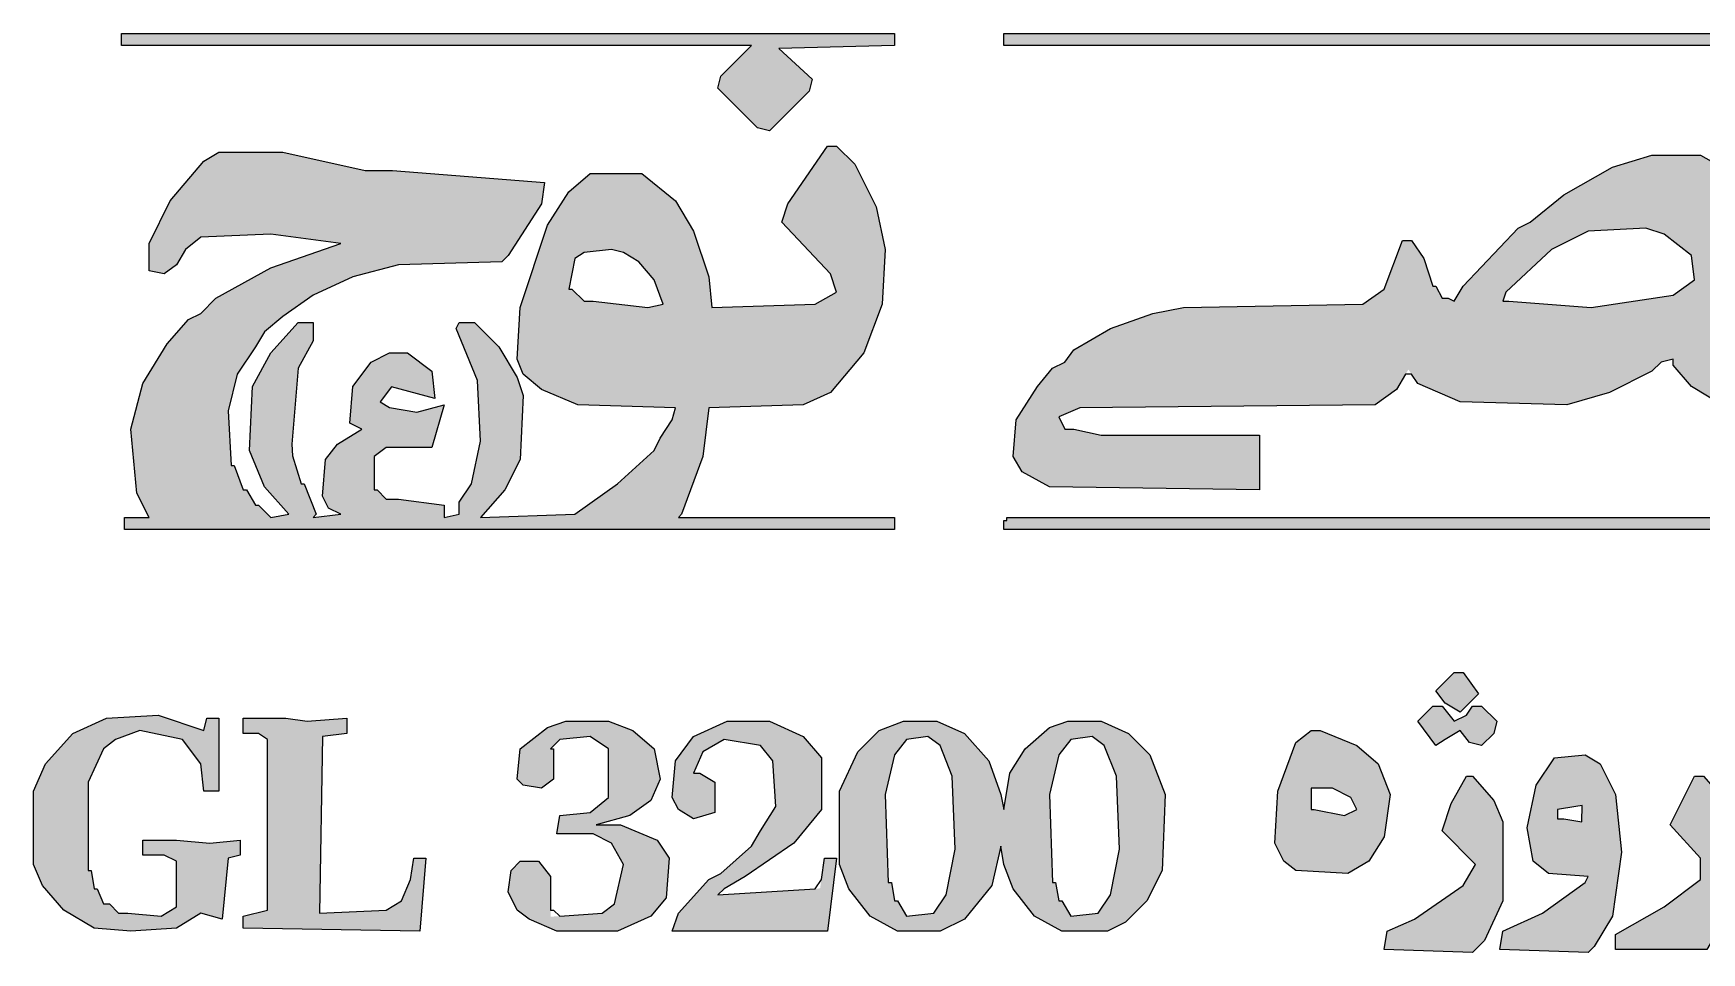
# Model space of a CAD drawing. Header units: inches. Extents: x 212980 to 238967, y -33384 to 2238.
# Drawn here: x 232254.6 to 232409, y -19339.8 to -19254.7 of the extents above; entities that cross this region are included whole.
import ezdxf

# ---------------------------------------------------------------- set-up
doc = ezdxf.new("R2010")
doc.units = ezdxf.units.IN
doc.header["$LTSCALE"] = 15
doc.header["$MEASUREMENT"] = 0
doc.layers.add('R2V', color=7, linetype='Continuous')

# ---------------------------------------------------------------- blocks, each defined once
blk = doc.blocks.new('logo NGL-3200')
at = {"linetype": 'Continuous'}
h = blk.add_hatch(color=253, dxfattribs=at)
h.dxf.hatch_style = 1
h.paths.add_polyline_path([(-1.011628, -5.497093), (-1.017442, -5.520349), (-0.941861, -5.59593), (-0.918605, -5.601744), (-0.843023, -5.526163), (-0.83721, -5.502907), (-0.901163, -5.444767), (-0.680233, -5.438953), (-0.680233, -5.415698), (-2.156977, -5.415698), (-2.156977, -5.438953), (-0.953489, -5.438953)])
h = blk.add_hatch(color=253, dxfattribs=at)
h.dxf.hatch_style = 1
h.paths.add_polyline_path([(2.319767, -5.450581), (2.273256, -5.491279), (2.261628, -5.514535), (2.337209, -5.590116), (2.372093, -5.590116), (2.436046, -5.526163), (2.44186, -5.497093), (2.389535, -5.444767), (2.674418, -5.438953), (2.610465, -5.508721), (2.639535, -5.549419), (2.665096, -5.571734), (2.67214, -5.578488), (2.703488, -5.59593), (2.75, -5.543605), (2.77907, -5.526163), (2.837209, -5.590116), (2.848837, -5.593023), (2.860465, -5.584302), (2.936046, -5.514535), (2.872093, -5.444767), (2.988372, -5.438953), (2.988372, -5.415698), (-0.47093, -5.415698), (-0.47093, -5.438953), (2.319767, -5.438953)])
h.paths.add_polyline_path([(2.72093, -5.444767), (2.825581, -5.438953), (2.773256, -5.497093)], flags=16)
h = blk.add_hatch(color=253, dxfattribs=at)
h.dxf.hatch_style = 1
h.paths.add_polyline_path([(2.418604, -5.665698), (2.174418, -5.59593), (2.122093, -5.59593), (2.069767, -5.619186), (2.023256, -5.665698), (1.965116, -5.758721), (1.959302, -5.81686), (1.976744, -5.828488), (2.017442, -5.805233), (2.034883, -5.776163), (2.075581, -5.758721), (2.174418, -5.770349), (2.372093, -5.822674), (2.360465, -5.834302), (2.197674, -5.90407), (2.075581, -5.93314), (1.825581, -5.938953), (1.796511, -5.921512), (1.790697, -5.921512), (1.831395, -5.840116), (1.831395, -5.729651), (1.802325, -5.68314), (1.744186, -5.648256), (1.651163, -5.648256), (1.563953, -5.677326), (1.465116, -5.735465), (1.418604, -5.776163), (1.389535, -5.793605), (1.284883, -5.90407), (1.273256, -5.927326), (1.261628, -5.921512), (1.25, -5.921512), (1.244186, -5.90407), (1.238372, -5.90407), (1.197674, -5.81686), (1.168604, -5.81686), (1.145349, -5.898256), (1.104651, -5.93314), (0.91279, -5.939991), (0.91279, -5.909884), (0.947674, -5.834302), (0.953488, -5.752907), (0.936046, -5.706395), (0.930232, -5.706395), (0.918604, -5.68314), (0.901163, -5.671512), (0.860465, -5.648256), (0.767442, -5.648256), (0.69186, -5.671512), (0.598837, -5.723837), (0.534883, -5.776163), (0.511628, -5.787791), (0.406977, -5.898256), (0.389535, -5.927326), (0.377907, -5.921512), (0.366279, -5.921512), (0.354651, -5.898256), (0.348837, -5.898256), (0.331395, -5.84593), (0.308139, -5.811047), (0.290697, -5.811047), (0.255814, -5.90407), (0.215116, -5.93314), (-0.127907, -5.938953), (-0.186047, -5.950581), (-0.267442, -5.979651), (-0.33721, -6.020349), (-0.354651, -6.043605), (-0.377907, -6.055233), (-0.406977, -6.090116), (-0.447675, -6.15407), (-0.453489, -6.223837), (-0.436047, -6.252907), (-0.383721, -6.281977), (0.017442, -6.287791), (0.017442, -6.18314), (-0.284884, -6.18314), (-0.33721, -6.171512), (-0.354651, -6.171512), (-0.366279, -6.148256), (-0.325582, -6.130814), (0.238372, -6.125), (0.27907, -6.09593), (0.302019, -6.05768), (0.319767, -6.084302), (0.401163, -6.119186), (0.604651, -6.125), (0.686046, -6.101744), (0.767442, -6.061047), (0.784883, -6.043605), (0.808139, -6.037791), (0.808139, -6.049419), (0.843023, -6.090116), (0.901163, -6.125), (1.122093, -6.125), (1.168604, -6.09593), (1.186046, -6.06686), (1.203488, -6.084302), (1.284883, -6.119186), (1.488372, -6.125), (1.587209, -6.09593), (1.681685, -6.037791), (1.684323, -6.040806), (1.69186, -6.037791), (1.69186, -6.049419), (1.732558, -6.09593), (1.790697, -6.125), (2.081395, -6.125), (2.151163, -6.107558), (2.232558, -6.06686), (2.261628, -6.055233), (2.354651, -5.991279), (2.447674, -5.909884), (2.453488, -5.985465), (2.465116, -6.037791), (2.482558, -6.06686), (2.523256, -6.101744), (2.581395, -6.125), (2.767442, -6.130814), (2.854651, -6.113372), (2.889535, -6.090116), (2.936046, -6.031977), (2.97093, -5.938953), (2.976744, -5.81686), (2.965116, -5.758721), (2.94186, -5.700581), (2.889535, -5.630814), (2.866279, -5.630814), (2.790697, -5.741279), (2.77907, -5.776163), (2.872093, -5.875), (2.883721, -5.909884), (2.843023, -5.93314), (2.627907, -5.938953), (2.575581, -5.927326), (2.534884, -5.927326), (2.517442, -5.892442), (2.511628, -5.892442), (2.523256, -5.863372), (2.639535, -5.863372), (2.709302, -5.747093), (2.715116, -5.712209), (2.622093, -5.694767), (2.581395, -5.694767), (2.453488, -5.665698)])
h.paths.add_polyline_path([(1.69186, -5.84593), (1.698542, -5.892702), (1.633721, -5.921512), (1.494186, -5.938953), (1.343023, -5.927326), (1.325581, -5.927326), (1.331395, -5.921512), (1.348837, -5.892442), (1.424418, -5.828488), (1.488372, -5.793605), (1.604651, -5.787791), (1.668604, -5.81686)], flags=16)
h.paths.add_polyline_path([(0.848837, -5.886628), (0.808139, -5.915698), (0.651163, -5.938953), (0.494186, -5.927326), (0.482558, -5.927326), (0.488372, -5.909884), (0.575581, -5.828488), (0.645349, -5.793605), (0.755814, -5.787791), (0.790697, -5.799419), (0.843023, -5.840116)], flags=16)
h = blk.add_hatch(color=253, dxfattribs=at)
h.dxf.hatch_style = 1
h.paths.add_polyline_path([(-1.02907, -5.938953), (-1.034884, -5.880814), (-1.063954, -5.793605), (-1.098837, -5.735465), (-1.162791, -5.68314), (-1.261628, -5.68314), (-1.302326, -5.718023), (-1.343023, -5.781977), (-1.395349, -5.938953), (-1.401163, -6.037791), (-1.389535, -6.06686), (-1.354651, -6.09593), (-1.284884, -6.125), (-1.098837, -6.130814), (-1.104651, -6.15407), (-1.127907, -6.188953), (-1.139535, -6.212209), (-1.209303, -6.276163), (-1.290698, -6.334302), (-1.47093, -6.340116), (-1.424419, -6.287791), (-1.395349, -6.229651), (-1.389535, -6.107558), (-1.401163, -6.072674), (-1.436047, -6.014535), (-1.482558, -5.968023), (-1.511628, -5.968023), (-1.517442, -5.979651), (-1.476744, -6.078488), (-1.47093, -6.194767), (-1.488372, -6.276163), (-1.511628, -6.311047), (-1.511628, -6.334302), (-1.540698, -6.340116), (-1.540698, -6.31686), (-1.627907, -6.305233), (-1.651163, -6.305233), (-1.668605, -6.287791), (-1.674419, -6.287791), (-1.674419, -6.223837), (-1.651163, -6.206395), (-1.563954, -6.206395), (-1.540698, -6.125), (-1.59311, -6.139313), (-1.645349, -6.130278), (-1.662791, -6.119186), (-1.641364, -6.090672), (-1.55814, -6.113372), (-1.563954, -6.061047), (-1.610465, -6.026163), (-1.645349, -6.026163), (-1.680233, -6.043605), (-1.715117, -6.090116), (-1.72093, -6.159884), (-1.697675, -6.171512), (-1.744186, -6.200581), (-1.767442, -6.229651), (-1.773256, -6.299419), (-1.761628, -6.322674), (-1.738372, -6.334302), (-1.790698, -6.340116), (-1.784884, -6.334302), (-1.80814, -6.276163), (-1.813954, -6.276163), (-1.830661, -6.222794), (-1.831396, -6.200581), (-1.819768, -6.055233), (-1.790698, -6.002907), (-1.790698, -5.968023), (-1.819768, -5.968023), (-1.872093, -6.026163), (-1.906977, -6.090116), (-1.912791, -6.212209), (-1.883721, -6.281977), (-1.83721, -6.334302), (-1.872093, -6.340116), (-1.895349, -6.31686), (-1.901163, -6.31686), (-1.918605, -6.287791), (-1.924419, -6.287791), (-1.941861, -6.241279), (-1.947675, -6.241279), (-1.953489, -6.136628), (-1.936047, -6.06686), (-1.901163, -6.014535), (-1.883721, -5.985465), (-1.848837, -5.956395), (-1.790698, -5.915698), (-1.715117, -5.880814), (-1.627907, -5.857558), (-1.430233, -5.851744), (-1.418605, -5.840116), (-1.354651, -5.741279), (-1.348837, -5.700581), (-1.639535, -5.677326), (-1.691861, -5.677326), (-1.848837, -5.642442), (-1.97093, -5.642442), (-2, -5.659884), (-2.063954, -5.735465), (-2.104651, -5.81686), (-2.104651, -5.869186), (-2.075582, -5.875), (-2.052326, -5.857558), (-2.034884, -5.828488), (-2.005814, -5.805233), (-1.872093, -5.799419), (-1.738372, -5.81686), (-1.872093, -5.863372), (-1.976744, -5.921512), (-2.005814, -5.950581), (-2.02907, -5.962209), (-2.069768, -6.008721), (-2.116279, -6.084302), (-2.139535, -6.171512), (-2.127907, -6.293605), (-2.104651, -6.340116), (-2.151163, -6.340116), (-2.151163, -6.363372), (-0.680233, -6.363372), (-0.680233, -6.340116), (-1.093023, -6.340116), (-1.08721, -6.334302), (-1.046512, -6.223837), (-1.034884, -6.130814), (-0.854651, -6.125), (-0.802326, -6.101744), (-0.738372, -6.026163), (-0.703489, -5.93314), (-0.697675, -5.828488), (-0.715117, -5.747093), (-0.755814, -5.665698), (-0.790698, -5.630814), (-0.80814, -5.630814), (-0.883721, -5.741279), (-0.895349, -5.776163), (-0.802326, -5.875), (-0.790698, -5.909884), (-0.831396, -5.93314)])
h.paths.add_polyline_path([(-1.122093, -5.93314), (-1.151163, -5.938953), (-1.255814, -5.927326), (-1.273256, -5.927326), (-1.296512, -5.90407), (-1.302326, -5.90407), (-1.290698, -5.84593), (-1.273256, -5.834302), (-1.22093, -5.828488), (-1.197675, -5.834302), (-1.168605, -5.851744), (-1.139535, -5.886628)], flags=16)
h = blk.add_hatch(color=253, dxfattribs=at)
h.dxf.hatch_style = 1
h.paths.add_polyline_path([(-0.465117, -6.340116), (-0.465117, -6.34593), (-0.47093, -6.34593), (-0.47093, -6.363372), (2.988372, -6.363372), (2.988372, -6.340116)])
h = blk.add_hatch(color=253, dxfattribs=at)
h.dxf.hatch_style = 1
h.paths.add_polyline_path([(0.389535, -6.636628), (0.354651, -6.671512), (0.372093, -6.694767), (0.401163, -6.712209), (0.436046, -6.677326), (0.406977, -6.636628)])
h = blk.add_hatch(color=253, dxfattribs=at)
h.dxf.hatch_style = 1
h.paths.add_polyline_path([(-2.325582, -6.863372), (-2.325582, -7.002907), (-2.30814, -7.043605), (-2.267442, -7.090116), (-2.209303, -7.125), (-2.139535, -7.130814), (-2.052326, -7.125), (-2.005814, -7.09593), (-1.965117, -7.107558), (-1.953489, -6.991279), (-1.930233, -6.985465), (-1.930233, -6.956395), (-1.988372, -6.962209), (-2.052326, -6.956395), (-2.116279, -6.956395), (-2.116279, -6.985465), (-2.075582, -6.985465), (-2.052326, -6.997093), (-2.052326, -7.084302), (-2.081396, -7.101744), (-2.145349, -7.09593), (-2.162791, -7.09593), (-2.180233, -7.078488), (-2.191861, -7.078488), (-2.203489, -7.049419), (-2.209303, -7.049419), (-2.215117, -7.014535), (-2.22093, -7.014535), (-2.22093, -6.84593), (-2.191861, -6.781977), (-2.168605, -6.764535), (-2.122093, -6.747093), (-2.040698, -6.764535), (-2.005814, -6.811047), (-2, -6.863372), (-1.97093, -6.863372), (-1.97093, -6.723837), (-1.994186, -6.723837), (-2, -6.747093), (-2.08721, -6.718023), (-2.186047, -6.723837), (-2.25, -6.752907), (-2.302326, -6.811047)])
h = blk.add_hatch(color=253, dxfattribs=at)
h.dxf.hatch_style = 1
h.paths.add_polyline_path([(-1.877907, -7.090116), (-1.924419, -7.101744), (-1.924419, -7.125), (-1.58721, -7.130814), (-1.575582, -6.991279), (-1.598837, -6.991279), (-1.604651, -7.031977), (-1.622093, -7.072674), (-1.651163, -7.090116), (-1.77907, -7.09593), (-1.773256, -6.758721), (-1.726744, -6.752907), (-1.726744, -6.723837), (-1.802326, -6.729651), (-1.843023, -6.723837), (-1.924419, -6.723837), (-1.924419, -6.752907), (-1.895349, -6.752907), (-1.877907, -6.764535)])
h = blk.add_hatch(color=253, dxfattribs=at)
h.dxf.hatch_style = 1
h.paths.add_polyline_path([(0.366279, -6.700581), (0.348837, -6.700581), (0.319767, -6.729651), (0.354651, -6.776163), (0.372093, -6.764535), (0.401163, -6.747093), (0.418604, -6.770349), (0.44186, -6.776163), (0.465116, -6.752907), (0.47093, -6.729651), (0.44186, -6.700581), (0.424418, -6.700581), (0.41279, -6.718023), (0.389535, -6.729651)])
h = blk.add_hatch(color=253, dxfattribs=at)
h.dxf.hatch_style = 1
h.paths.add_polyline_path([(0.44186, -6.700581), (0.424418, -6.700581), (0.397059, -6.74162), (0.418604, -6.770349), (0.44186, -6.776163), (0.465116, -6.752907), (0.47093, -6.729651)])
h = blk.add_hatch(color=253, dxfattribs=at)
h.dxf.hatch_style = 1
h.paths.add_polyline_path([(-1.133721, -6.956395), (-1.203489, -6.927326), (-1.25, -6.927326), (-1.186047, -6.909884), (-1.145349, -6.880814), (-1.127907, -6.840116), (-1.139535, -6.781977), (-1.180233, -6.747093), (-1.226744, -6.729651), (-1.30814, -6.729651), (-1.343023, -6.741279), (-1.395349, -6.781977), (-1.401163, -6.840116), (-1.389535, -6.851744), (-1.354651, -6.857558), (-1.331396, -6.840116), (-1.331396, -6.781977), (-1.33721, -6.781977), (-1.319768, -6.764535), (-1.261628, -6.758721), (-1.226744, -6.781977), (-1.226744, -6.875), (-1.261628, -6.90407), (-1.319768, -6.909884), (-1.325582, -6.944767), (-1.255814, -6.944767), (-1.22093, -6.962209), (-1.197675, -7.002907), (-1.215117, -7.078488), (-1.238372, -7.09593), (-1.33721, -7.10299), (-1.33721, -7.026163), (-1.360465, -6.997093), (-1.395349, -6.997093), (-1.412791, -7.014535), (-1.418605, -7.055233), (-1.401163, -7.090116), (-1.377907, -7.107558), (-1.325582, -7.130814), (-1.209303, -7.130814), (-1.145349, -7.101744), (-1.116279, -7.06686), (-1.110465, -6.991279)])
h = blk.add_hatch(color=253, dxfattribs=at)
h.dxf.hatch_style = 1
h.paths.add_polyline_path([(-1.017442, -7.061047), (-1.005814, -7.049419), (-0.965117, -7.026163), (-0.872093, -6.962209), (-0.819768, -6.898256), (-0.819768, -6.799419), (-0.854651, -6.758721), (-0.918605, -6.729651), (-1, -6.729651), (-1.063954, -6.758721), (-1.098837, -6.805233), (-1.104651, -6.875), (-1.093023, -6.898256), (-1.063954, -6.915698), (-1.023256, -6.90407), (-1.023256, -6.84593), (-1.052326, -6.828488), (-1.063954, -6.828488), (-1.046512, -6.787791), (-1.005814, -6.764535), (-0.936047, -6.776163), (-0.912791, -6.805233), (-0.906977, -6.892442), (-0.936047, -6.938953), (-0.953489, -6.968023), (-1.011628, -7.020349), (-1.034884, -7.031977), (-1.093023, -7.09593), (-1.104651, -7.130814), (-0.80814, -7.130814), (-0.790698, -6.991279), (-0.813954, -6.991279), (-0.822177, -7.048843)])
h = blk.add_hatch(color=253, dxfattribs=at)
h.dxf.hatch_style = 1
h.paths.add_polyline_path([(-0.476744, -6.869186), (-0.5, -6.805233), (-0.546512, -6.752907), (-0.598837, -6.729651), (-0.662791, -6.729651), (-0.709303, -6.747093), (-0.75, -6.787791), (-0.784884, -6.863372), (-0.784884, -7.002907), (-0.767442, -7.049419), (-0.726744, -7.101744), (-0.674419, -7.130814), (-0.593023, -7.130814), (-0.546512, -7.107558), (-0.494186, -7.043605), (-0.476744, -6.968023), (-0.47093, -7.002907), (-0.453489, -7.049419), (-0.412791, -7.101744), (-0.360465, -7.130814), (-0.273256, -7.130814), (-0.238372, -7.113372), (-0.197675, -7.072674), (-0.168605, -7.014535), (-0.162791, -6.869186), (-0.191861, -6.793605), (-0.232558, -6.752907), (-0.284884, -6.729651), (-0.348837, -6.729651), (-0.383721, -6.741279), (-0.430233, -6.781977), (-0.459303, -6.828488), (-0.47093, -6.898256)])
h.paths.add_polyline_path([(-0.563954, -6.973837), (-0.581396, -7.061047), (-0.604651, -7.09593), (-0.656977, -7.101744), (-0.674419, -7.072674), (-0.680233, -7.072674), (-0.686047, -7.037791), (-0.691861, -7.037791), (-0.697675, -6.869186), (-0.680233, -6.793605), (-0.656977, -6.764535), (-0.616279, -6.758721), (-0.593023, -6.776163), (-0.569768, -6.834302)], flags=16)
h.paths.add_polyline_path([(-0.383721, -6.869186), (-0.366279, -6.793605), (-0.343023, -6.764535), (-0.302326, -6.758721), (-0.27907, -6.776163), (-0.255814, -6.834302), (-0.25, -6.973837), (-0.267442, -7.061047), (-0.290698, -7.09593), (-0.343023, -7.101744), (-0.360465, -7.072674), (-0.366279, -7.072674), (-0.372093, -7.037791), (-0.377907, -7.037791)], flags=16)
h = blk.add_hatch(color=253, dxfattribs=at)
h.dxf.hatch_style = 1
h.paths.add_polyline_path([(0.046511, -6.962209), (0.063953, -6.997093), (0.087209, -7.014535), (0.186046, -7.020349), (0.226744, -6.997093), (0.255814, -6.950581), (0.267442, -6.869186), (0.244186, -6.811047), (0.203488, -6.776163), (0.133721, -6.747093), (0.116279, -6.747093), (0.087209, -6.770349), (0.052325, -6.863372)])
h.paths.add_polyline_path([(0.116279, -6.898256), (0.116279, -6.857558), (0.156977, -6.857558), (0.19186, -6.875), (0.203488, -6.898256), (0.180232, -6.909884), (0.122093, -6.898256)], flags=16)
h = blk.add_hatch(color=253, dxfattribs=at)
h.dxf.hatch_style = 1
h.paths.add_polyline_path([(0.918604, -6.880814), (0.906977, -6.880814), (0.866279, -6.834302), (0.848837, -6.834302), (0.802325, -6.927326), (0.860465, -6.991279), (0.860465, -7.031977), (0.790697, -7.084302), (0.697674, -7.136628), (0.697674, -7.165698), (0.872093, -7.165698), (0.91279, -7.09593), (0.924418, -7.020349), (1.011628, -7.020349), (1.052325, -6.997093), (1.075581, -6.956395), (1.075581, -6.793605), (1.034883, -6.729651), (1.023256, -6.729651), (0.965116, -6.81686), (1.011628, -6.863372), (1.028969, -6.880402), (1.005814, -6.892442)])
h = blk.add_hatch(color=253, dxfattribs=at)
h.dxf.hatch_style = 1
h.paths.add_polyline_path([(0.645349, -7.171512), (0.656977, -7.159884), (0.69186, -7.101744), (0.709302, -6.979651), (0.697674, -6.869186), (0.668604, -6.811047), (0.639535, -6.793605), (0.581395, -6.799419), (0.546511, -6.851744), (0.52907, -6.93314), (0.540697, -6.997093), (0.569767, -7.020349), (0.645349, -7.026163), (0.639535, -7.037791), (0.558139, -7.09593), (0.482558, -7.130814), (0.476744, -7.165698)])
h.paths.add_polyline_path([(0.633721, -6.921512), (0.598837, -6.915698), (0.587209, -6.915698), (0.587209, -6.898256), (0.622093, -6.892442), (0.634353, -6.8902)], flags=16)
h = blk.add_hatch(color=253, dxfattribs=at)
h.dxf.hatch_style = 1
h.paths.add_polyline_path([(0.424418, -6.834302), (0.41279, -6.834302), (0.383721, -6.886628), (0.366279, -6.938953), (0.430232, -7.002907), (0.406977, -7.043605), (0.313953, -7.107558), (0.261628, -7.130814), (0.255814, -7.165698), (0.424418, -7.171512), (0.447674, -7.148256), (0.482558, -7.072674), (0.482558, -6.921512), (0.465116, -6.880814)])
at = {"layer": 'R2V', "color": 253}
for points in [[(-0.680233, -5.415698, 0), (-0.680233, -5.438953, 0), (-0.901163, -5.444767, 0), (-0.83721, -5.502907, 0), (-0.843023, -5.526163, 0), (-0.918605, -5.601744, 0), (-0.941861, -5.59593, 0), (-1.017442, -5.520349, 0), (-1.011628, -5.497093, 0), (-0.953489, -5.438953, 0), (-2.156977, -5.438953, 0), (-2.156977, -5.415698, 0), (-0.680233, -5.415698, 0)], [(2.319767, -5.438953, 0), (-0.47093, -5.438953, 0), (-0.47093, -5.415698, 0), (2.988372, -5.415698, 0)], [(0.901163, -6.125, 0), (0.843023, -6.090116, 0), (0.808139, -6.049419, 0), (0.808139, -6.037791, 0), (0.784883, -6.043605, 0), (0.767442, -6.061047, 0), (0.686046, -6.101744, 0), (0.604651, -6.125, 0), (0.401163, -6.119186, 0), (0.319767, -6.084302, 0), (0.308139, -6.06686, 0), (0.296511, -6.06686, 0), (0.27907, -6.09593, 0), (0.238372, -6.125, 0), (-0.325582, -6.130814, 0), (-0.366279, -6.148256, 0), (-0.354651, -6.171512, 0), (-0.33721, -6.171512, 0), (-0.284884, -6.18314, 0), (0.017442, -6.18314, 0), (0.017442, -6.287791, 0), (-0.383721, -6.281977, 0), (-0.436047, -6.252907, 0), (-0.453489, -6.223837, 0), (-0.447675, -6.15407, 0), (-0.406977, -6.090116, 0), (-0.377907, -6.055233, 0), (-0.354651, -6.043605, 0), (-0.33721, -6.020349, 0), (-0.267442, -5.979651, 0), (-0.186047, -5.950581, 0), (-0.127907, -5.938953, 0), (0.215116, -5.93314, 0), (0.255814, -5.90407, 0), (0.290697, -5.811047, 0), (0.308139, -5.811047, 0), (0.331395, -5.84593, 0), (0.348837, -5.898256, 0), (0.354651, -5.898256, 0), (0.366279, -5.921512, 0), (0.377907, -5.921512, 0), (0.389535, -5.927326, 0), (0.406977, -5.898256, 0), (0.511628, -5.787791, 0), (0.534883, -5.776163, 0), (0.598837, -5.723837, 0), (0.69186, -5.671512, 0), (0.767442, -5.648256, 0), (0.860465, -5.648256, 0), (0.901163, -5.671512, 0)], [(-0.790698, -5.630814, 0), (-0.755814, -5.665698, 0), (-0.715117, -5.747093, 0), (-0.697675, -5.828488, 0), (-0.703489, -5.93314, 0), (-0.738372, -6.026163, 0), (-0.802326, -6.101744, 0), (-0.854651, -6.125, 0), (-1.034884, -6.130814, 0), (-1.046512, -6.223837, 0), (-1.08721, -6.334302, 0), (-1.093023, -6.340116, 0), (-0.680233, -6.340116, 0), (-0.680233, -6.363372, 0), (-2.151163, -6.363372, 0), (-2.151163, -6.340116, 0), (-2.104651, -6.340116, 0), (-2.127907, -6.293605, 0), (-2.139535, -6.171512, 0), (-2.116279, -6.084302, 0), (-2.069768, -6.008721, 0), (-2.02907, -5.962209, 0), (-2.005814, -5.950581, 0), (-1.976744, -5.921512, 0), (-1.872093, -5.863372, 0), (-1.738372, -5.81686, 0), (-1.872093, -5.799419, 0), (-2.005814, -5.805233, 0), (-2.034884, -5.828488, 0), (-2.052326, -5.857558, 0), (-2.075582, -5.875, 0), (-2.104651, -5.869186, 0), (-2.104651, -5.81686, 0), (-2.063954, -5.735465, 0), (-2, -5.659884, 0), (-1.97093, -5.642442, 0), (-1.848837, -5.642442, 0), (-1.691861, -5.677326, 0), (-1.639535, -5.677326, 0), (-1.348837, -5.700581, 0), (-1.354651, -5.741279, 0), (-1.418605, -5.840116, 0), (-1.430233, -5.851744, 0), (-1.627907, -5.857558, 0), (-1.715117, -5.880814, 0), (-1.790698, -5.915698, 0), (-1.848837, -5.956395, 0), (-1.883721, -5.985465, 0), (-1.901163, -6.014535, 0), (-1.936047, -6.06686, 0), (-1.953489, -6.136628, 0), (-1.947675, -6.241279, 0), (-1.941861, -6.241279, 0), (-1.924419, -6.287791, 0), (-1.918605, -6.287791, 0), (-1.901163, -6.31686, 0), (-1.895349, -6.31686, 0), (-1.872093, -6.340116, 0), (-1.83721, -6.334302, 0), (-1.883721, -6.281977, 0), (-1.912791, -6.212209, 0), (-1.906977, -6.090116, 0), (-1.872093, -6.026163, 0), (-1.819768, -5.968023, 0), (-1.790698, -5.968023, 0), (-1.790698, -6.002907, 0), (-1.819768, -6.055233, 0), (-1.831396, -6.200581, 0), (-1.830661, -6.222794, 0), (-1.813954, -6.276163, 0), (-1.80814, -6.276163, 0), (-1.784884, -6.334302, 0), (-1.790698, -6.340116, 0), (-1.738372, -6.334302, 0), (-1.761628, -6.322674, 0), (-1.773256, -6.299419, 0), (-1.767442, -6.229651, 0), (-1.744186, -6.200581, 0), (-1.697675, -6.171512, 0), (-1.72093, -6.159884, 0), (-1.715117, -6.090116, 0), (-1.680233, -6.043605, 0), (-1.645349, -6.026163, 0), (-1.610465, -6.026163, 0), (-1.563954, -6.061047, 0), (-1.55814, -6.113372, 0), (-1.641364, -6.090672, 0), (-1.662791, -6.119186, 0), (-1.645349, -6.130278, 0), (-1.59311, -6.139313, 0), (-1.540698, -6.125, 0), (-1.563954, -6.206395, 0), (-1.651163, -6.206395, 0), (-1.674419, -6.223837, 0), (-1.674419, -6.287791, 0), (-1.668605, -6.287791, 0), (-1.651163, -6.305233, 0), (-1.627907, -6.305233, 0), (-1.540698, -6.31686, 0), (-1.540698, -6.340116, 0), (-1.511628, -6.334302, 0), (-1.511628, -6.311047, 0), (-1.488372, -6.276163, 0), (-1.47093, -6.194767, 0), (-1.476744, -6.078488, 0), (-1.517442, -5.979651, 0), (-1.511628, -5.968023, 0), (-1.482558, -5.968023, 0), (-1.436047, -6.014535, 0), (-1.401163, -6.072674, 0), (-1.389535, -6.107558, 0), (-1.395349, -6.229651, 0), (-1.424419, -6.287791, 0), (-1.47093, -6.340116, 0), (-1.290698, -6.334302, 0), (-1.209303, -6.276163, 0), (-1.139535, -6.212209, 0), (-1.127907, -6.188953, 0), (-1.104651, -6.15407, 0), (-1.098837, -6.130814, 0), (-1.284884, -6.125, 0), (-1.354651, -6.09593, 0), (-1.389535, -6.06686, 0), (-1.401163, -6.037791, 0), (-1.395349, -5.938953, 0), (-1.343023, -5.781977, 0), (-1.302326, -5.718023, 0), (-1.261628, -5.68314, 0), (-1.162791, -5.68314, 0), (-1.098837, -5.735465, 0), (-1.063954, -5.793605, 0), (-1.034884, -5.880814, 0), (-1.02907, -5.938953, 0), (-0.831396, -5.93314, 0), (-0.790698, -5.909884, 0), (-0.802326, -5.875, 0), (-0.895349, -5.776163, 0), (-0.883721, -5.741279, 0), (-0.80814, -5.630814, 0), (-0.790698, -5.630814, 0)], [(0.755814, -5.787791, 0), (0.645349, -5.793605, 0), (0.575581, -5.828488, 0), (0.488372, -5.909884, 0), (0.482558, -5.927326, 0), (0.494186, -5.927326, 0), (0.651163, -5.938953, 0), (0.808139, -5.915698, 0), (0.848837, -5.886628, 0), (0.843023, -5.840116, 0), (0.790697, -5.799419, 0), (0.755814, -5.787791, 0)], [(-1.22093, -5.828488, 0), (-1.273256, -5.834302, 0), (-1.290698, -5.84593, 0), (-1.302326, -5.90407, 0), (-1.296512, -5.90407, 0), (-1.273256, -5.927326, 0), (-1.255814, -5.927326, 0), (-1.151163, -5.938953, 0), (-1.122093, -5.93314, 0), (-1.139535, -5.886628, 0), (-1.168605, -5.851744, 0), (-1.197675, -5.834302, 0), (-1.22093, -5.828488, 0)], [(2.988372, -6.340116, 0), (2.988372, -6.363372, 0), (-0.47093, -6.363372, 0), (-0.47093, -6.34593, 0), (-0.465117, -6.34593, 0), (-0.465117, -6.340116, 0), (2.988372, -6.340116, 0)], [(0.406977, -6.636628, 0), (0.436046, -6.677326, 0), (0.401163, -6.712209, 0), (0.372093, -6.694767, 0), (0.354651, -6.671512, 0), (0.389535, -6.636628, 0), (0.406977, -6.636628, 0)], [(-2.08721, -6.718023, 0), (-2, -6.747093, 0), (-1.994186, -6.723837, 0), (-1.97093, -6.723837, 0), (-1.97093, -6.863372, 0), (-2, -6.863372, 0), (-2.005814, -6.811047, 0), (-2.040698, -6.764535, 0), (-2.122093, -6.747093, 0), (-2.168605, -6.764535, 0), (-2.191861, -6.781977, 0), (-2.22093, -6.84593, 0), (-2.22093, -7.014535, 0), (-2.215117, -7.014535, 0), (-2.209303, -7.049419, 0), (-2.203489, -7.049419, 0), (-2.191861, -7.078488, 0), (-2.180233, -7.078488, 0), (-2.162791, -7.09593, 0), (-2.145349, -7.09593, 0), (-2.081396, -7.101744, 0), (-2.052326, -7.084302, 0), (-2.052326, -6.997093, 0), (-2.075582, -6.985465, 0), (-2.116279, -6.985465, 0), (-2.116279, -6.956395, 0), (-2.052326, -6.956395, 0), (-1.988372, -6.962209, 0), (-1.930233, -6.956395, 0), (-1.930233, -6.985465, 0), (-1.953489, -6.991279, 0), (-1.965117, -7.107558, 0), (-2.005814, -7.09593, 0), (-2.052326, -7.125, 0), (-2.139535, -7.130814, 0), (-2.209303, -7.125, 0), (-2.267442, -7.090116, 0), (-2.30814, -7.043605, 0), (-2.325582, -7.002907, 0), (-2.325582, -6.863372, 0), (-2.302326, -6.811047, 0), (-2.25, -6.752907, 0), (-2.186047, -6.723837, 0), (-2.08721, -6.718023, 0)], [(-1.726744, -6.723837, 0), (-1.726744, -6.752907, 0), (-1.773256, -6.758721, 0), (-1.77907, -7.09593, 0), (-1.651163, -7.090116, 0), (-1.622093, -7.072674, 0), (-1.604651, -7.031977, 0), (-1.598837, -6.991279, 0), (-1.575582, -6.991279, 0), (-1.58721, -7.130814, 0), (-1.924419, -7.125, 0), (-1.924419, -7.101744, 0), (-1.877907, -7.090116, 0), (-1.877907, -6.764535, 0), (-1.895349, -6.752907, 0), (-1.924419, -6.752907, 0), (-1.924419, -6.723837, 0), (-1.843023, -6.723837, 0), (-1.802326, -6.729651, 0), (-1.726744, -6.723837, 0)], [(0.44186, -6.700581, 0), (0.47093, -6.729651, 0), (0.465116, -6.752907, 0), (0.44186, -6.776163, 0), (0.418604, -6.770349, 0), (0.401163, -6.747093, 0), (0.372093, -6.764535, 0), (0.354651, -6.776163, 0), (0.319767, -6.729651, 0), (0.348837, -6.700581, 0), (0.366279, -6.700581, 0), (0.389535, -6.729651, 0), (0.41279, -6.718023, 0), (0.424418, -6.700581, 0), (0.44186, -6.700581, 0)], [(-1.226744, -6.729651, 0), (-1.180233, -6.747093, 0), (-1.139535, -6.781977, 0), (-1.127907, -6.840116, 0), (-1.145349, -6.880814, 0), (-1.186047, -6.909884, 0), (-1.25, -6.927326, 0), (-1.203489, -6.927326, 0), (-1.133721, -6.956395, 0), (-1.110465, -6.991279, 0), (-1.116279, -7.06686, 0), (-1.145349, -7.101744, 0), (-1.209303, -7.130814, 0), (-1.325582, -7.130814, 0), (-1.377907, -7.107558, 0), (-1.401163, -7.090116, 0), (-1.418605, -7.055233, 0), (-1.412791, -7.014535, 0), (-1.395349, -6.997093, 0), (-1.360465, -6.997093, 0), (-1.33721, -7.026163, 0), (-1.33721, -7.090116, 0), (-1.331396, -7.090116, 0), (-1.319768, -7.101744, 0), (-1.238372, -7.09593, 0), (-1.215117, -7.078488, 0), (-1.197675, -7.002907, 0), (-1.22093, -6.962209, 0), (-1.255814, -6.944767, 0), (-1.325582, -6.944767, 0), (-1.319768, -6.909884, 0), (-1.261628, -6.90407, 0), (-1.226744, -6.875, 0), (-1.226744, -6.781977, 0), (-1.261628, -6.758721, 0), (-1.319768, -6.764535, 0), (-1.33721, -6.781977, 0), (-1.331396, -6.781977, 0), (-1.331396, -6.840116, 0), (-1.354651, -6.857558, 0), (-1.389535, -6.851744, 0), (-1.401163, -6.840116, 0), (-1.395349, -6.781977, 0), (-1.343023, -6.741279, 0), (-1.30814, -6.729651, 0), (-1.226744, -6.729651, 0)], [(-0.918605, -6.729651, 0), (-0.854651, -6.758721, 0), (-0.819768, -6.799419, 0), (-0.819768, -6.898256, 0), (-0.872093, -6.962209, 0), (-0.965117, -7.026163, 0), (-1.005814, -7.049419, 0), (-1.017442, -7.061047, 0), (-0.831396, -7.049419, 0), (-0.819768, -7.031977, 0), (-0.813954, -6.991279, 0), (-0.790698, -6.991279, 0), (-0.80814, -7.130814, 0), (-1.104651, -7.130814, 0), (-1.093023, -7.09593, 0), (-1.034884, -7.031977, 0), (-1.011628, -7.020349, 0), (-0.953489, -6.968023, 0), (-0.936047, -6.938953, 0), (-0.906977, -6.892442, 0), (-0.912791, -6.805233, 0), (-0.936047, -6.776163, 0), (-1.005814, -6.764535, 0), (-1.046512, -6.787791, 0), (-1.063954, -6.828488, 0), (-1.052326, -6.828488, 0), (-1.023256, -6.84593, 0), (-1.023256, -6.90407, 0), (-1.063954, -6.915698, 0), (-1.093023, -6.898256, 0), (-1.104651, -6.875, 0), (-1.098837, -6.805233, 0), (-1.063954, -6.758721, 0), (-1, -6.729651, 0), (-0.918605, -6.729651, 0)], [(-0.284884, -6.729651, 0), (-0.232558, -6.752907, 0), (-0.191861, -6.793605, 0), (-0.162791, -6.869186, 0), (-0.168605, -7.014535, 0), (-0.197675, -7.072674, 0), (-0.238372, -7.113372, 0), (-0.273256, -7.130814, 0), (-0.360465, -7.130814, 0), (-0.412791, -7.101744, 0), (-0.453489, -7.049419, 0), (-0.47093, -7.002907, 0), (-0.476744, -6.968023, 0), (-0.494186, -7.043605, 0), (-0.546512, -7.107558, 0), (-0.593023, -7.130814, 0), (-0.674419, -7.130814, 0), (-0.726744, -7.101744, 0), (-0.767442, -7.049419, 0), (-0.784884, -7.002907, 0), (-0.784884, -6.863372, 0), (-0.75, -6.787791, 0), (-0.709303, -6.747093, 0), (-0.662791, -6.729651, 0), (-0.598837, -6.729651, 0), (-0.546512, -6.752907, 0), (-0.5, -6.805233, 0), (-0.476744, -6.869186, 0), (-0.47093, -6.898256, 0), (-0.459303, -6.828488, 0), (-0.430233, -6.781977, 0), (-0.383721, -6.741279, 0), (-0.348837, -6.729651, 0), (-0.284884, -6.729651, 0)], [(0.133721, -6.747093, 0), (0.203488, -6.776163, 0), (0.244186, -6.811047, 0), (0.267442, -6.869186, 0), (0.255814, -6.950581, 0), (0.226744, -6.997093, 0), (0.186046, -7.020349, 0), (0.087209, -7.014535, 0), (0.063953, -6.997093, 0), (0.046511, -6.962209, 0), (0.052325, -6.863372, 0), (0.087209, -6.770349, 0), (0.116279, -6.747093, 0), (0.133721, -6.747093, 0)], [(1.034883, -6.729651, 0), (1.075581, -6.793605, 0), (1.075581, -6.956395, 0), (1.052325, -6.997093, 0), (1.011628, -7.020349, 0), (0.924418, -7.020349, 0), (0.91279, -7.09593, 0), (0.872093, -7.165698, 0), (0.697674, -7.165698, 0), (0.697674, -7.136628, 0), (0.790697, -7.084302, 0), (0.860465, -7.031977, 0), (0.860465, -6.991279, 0), (0.802325, -6.927326, 0), (0.848837, -6.834302, 0), (0.866279, -6.834302, 0), (0.906977, -6.880814, 0), (0.918604, -6.880814, 0), (1.005814, -6.892442, 0), (1.028969, -6.880402, 0), (1.011628, -6.863372, 0), (0.965116, -6.81686, 0), (1.023256, -6.729651, 0), (1.034883, -6.729651, 0)], [(-0.616279, -6.758721, 0), (-0.656977, -6.764535, 0), (-0.680233, -6.793605, 0), (-0.697675, -6.869186, 0), (-0.691861, -7.037791, 0), (-0.686047, -7.037791, 0), (-0.680233, -7.072674, 0), (-0.674419, -7.072674, 0), (-0.656977, -7.101744, 0), (-0.604651, -7.09593, 0), (-0.581396, -7.061047, 0), (-0.563954, -6.973837, 0), (-0.569768, -6.834302, 0), (-0.593023, -6.776163, 0), (-0.616279, -6.758721, 0)], [(-0.302326, -6.758721, 0), (-0.343023, -6.764535, 0), (-0.366279, -6.793605, 0), (-0.383721, -6.869186, 0), (-0.377907, -7.037791, 0), (-0.372093, -7.037791, 0), (-0.366279, -7.072674, 0), (-0.360465, -7.072674, 0), (-0.343023, -7.101744, 0), (-0.290698, -7.09593, 0), (-0.267442, -7.061047, 0), (-0.25, -6.973837, 0), (-0.255814, -6.834302, 0), (-0.27907, -6.776163, 0), (-0.302326, -6.758721, 0)], [(0.639535, -6.793605, 0), (0.668604, -6.811047, 0), (0.697674, -6.869186, 0), (0.709302, -6.979651, 0), (0.69186, -7.101744, 0), (0.656977, -7.159884, 0), (0.645349, -7.171512, 0), (0.476744, -7.165698, 0), (0.482558, -7.130814, 0), (0.558139, -7.09593, 0), (0.639535, -7.037791, 0), (0.645349, -7.026163, 0), (0.569767, -7.020349, 0), (0.540697, -6.997093, 0), (0.52907, -6.93314, 0), (0.546511, -6.851744, 0), (0.581395, -6.799419, 0), (0.639535, -6.793605, 0)], [(0.424418, -6.834302, 0), (0.465116, -6.880814, 0), (0.482558, -6.921512, 0), (0.482558, -7.072674, 0), (0.447674, -7.148256, 0), (0.424418, -7.171512, 0), (0.255814, -7.165698, 0), (0.261628, -7.130814, 0), (0.313953, -7.107558, 0), (0.406977, -7.043605, 0), (0.430232, -7.002907, 0), (0.366279, -6.938953, 0), (0.383721, -6.886628, 0), (0.41279, -6.834302, 0), (0.424418, -6.834302, 0)], [(0.156977, -6.857558, 0), (0.116279, -6.857558, 0), (0.116279, -6.898256, 0), (0.122093, -6.898256, 0), (0.180232, -6.909884, 0), (0.203488, -6.898256, 0), (0.19186, -6.875, 0), (0.156977, -6.857558, 0)], [(0.622093, -6.892442, 0), (0.587209, -6.898256, 0), (0.587209, -6.915698, 0), (0.598837, -6.915698, 0), (0.633721, -6.921512, 0), (0.634353, -6.8902, 0), (0.622093, -6.892442, 0)]]:
    blk.add_polyline3d(points, dxfattribs=at)
blk = doc.blocks.new('KADR')
at = {"linetype": 'Continuous', "xscale": 93.1855787008933, "yscale": 93.1855787008933, "zscale": 93.1855787008933}
blk.add_blockref('logo NGL-3200', (238305.07, -4304.66), dxfattribs=at)

msp = doc.modelspace()

# ---------------------------------------------------------------- block references
at = {"color": 11, "xscale": 0.5198400000000001, "yscale": 0.5198400000000001, "zscale": 0.5198400000000001}
msp.add_blockref('KADR', (108486.73, -16754.63), dxfattribs=at)

doc.saveas('drawing.dxf')
